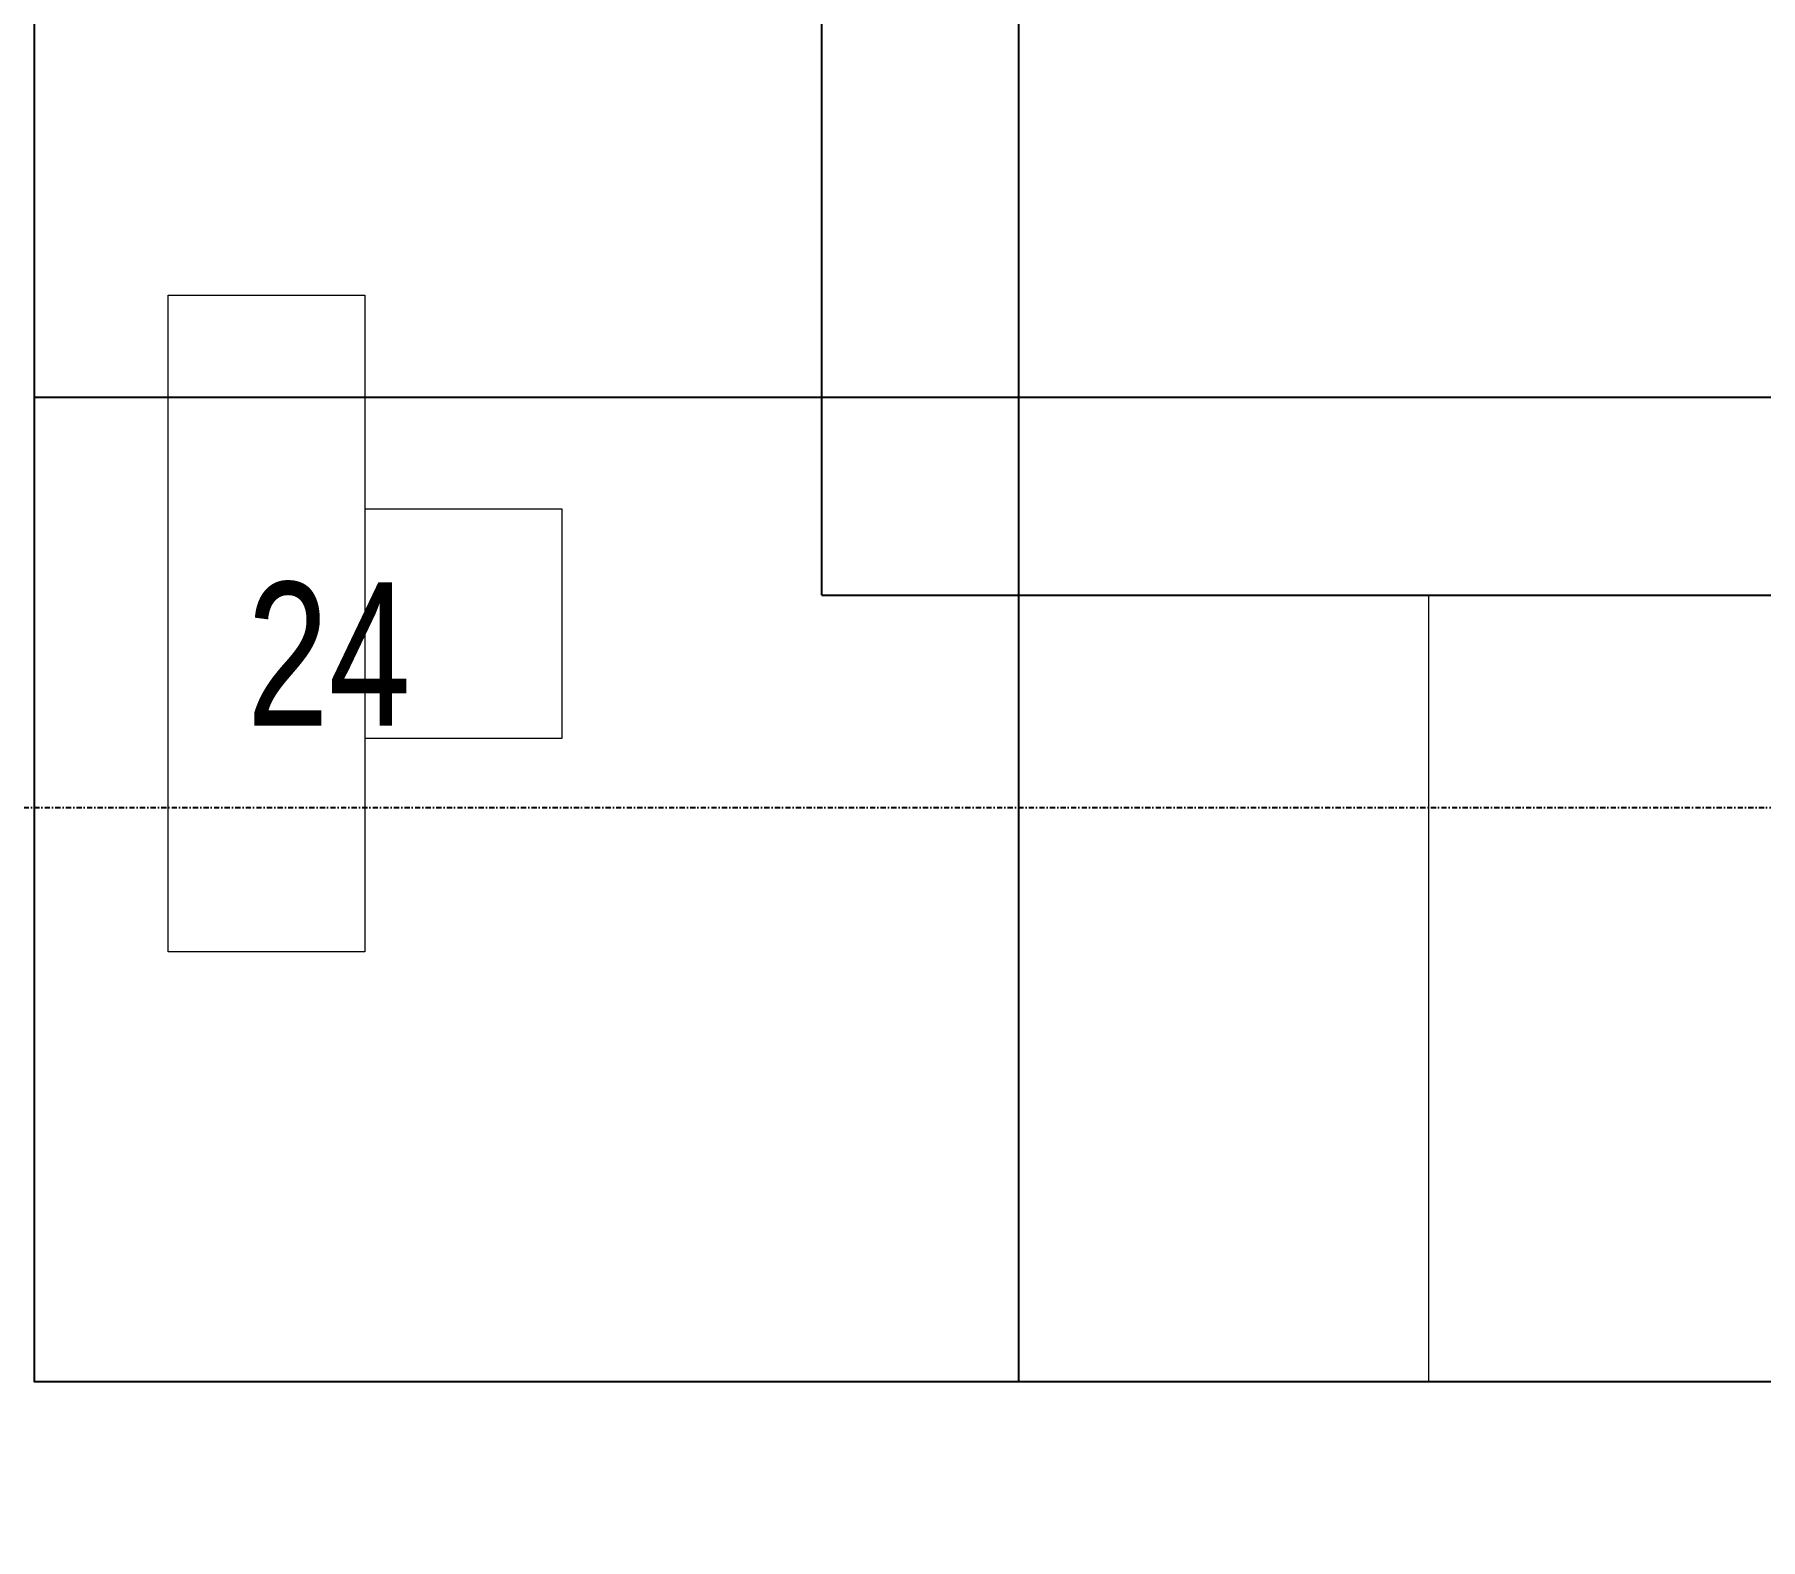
# Model space of a CAD drawing. Extents: x -12260 to 304645, y -29287 to 19916.
# Drawn here: x 25216 to 26268, y 1344 to 2261 of the extents above; entities that cross this region are included whole.
import ezdxf
from ezdxf import colors
from ezdxf.entities.mleader import LeaderData, LeaderLine
from ezdxf.math import Vec2, Vec3

# ---------------------------------------------------------------- set-up
doc = ezdxf.new("R2010")
doc.units = 0
doc.header["$LTSCALE"] = 0.25
doc.linetypes.add('DASHDOT', pattern=[25.4, 12.7, -6.35, 0, -6.35])
for name, color, linetype, lineweight in [('01-First Floor$0$72_EGR_EQP_TAG', 142, 'Continuous', 5), ('01-First Floor$0$LOADING', 253, 'Continuous', 5), ('01-First Floor$0$Walls', 251, 'Continuous', 5), ('E-LITE-CLNG-CNDT', 6, 'DASHDOT', 35), ('T-DATA-TEXT', 2, 'Continuous', 25), ('T-SOUN-CLNG-CNDT', 3, 'DASHDOT', 25)]:
    doc.layers.add(name, color=color, linetype=linetype, lineweight=lineweight)
doc.layers.add('01-First Floor$0$FALSE CEILING', color=251, linetype='Continuous')
doc.styles.add('01-First Floor$0$X3G_ENTITY_257CFD', font='swisscl.ttf', dxfattribs={"height": 200})
doc.styles.add('DC_Elc_Romans', font='elc_romans.shx', dxfattribs={"width": 0.7})

# ---------------------------------------------------------------- blocks, each defined once
blk = doc.blocks.new('01-First Floor$0$3-Wall-hung vitreous china basin -  Khroma - 327651xx0 - 327651000 White-4272088-4-Second Floor Level')
at = {"layer": '01-First Floor$0$LOADING'}
for p, q in [((475, 489.5), (-225, 489.5)), ((-225, 489.5), (-225, 10)), ((475, 10), (475, 489.5)), ((105, 250), (145, 250)), ((105, 110), (105, 250)), ((145, 110), (145, 250)), ((105, 110), (145, 110))]:
    blk.add_line(p, q, dxfattribs=at)
blk = doc.blocks.new('01-First Floor$0$D.122.06.11')
for points in [[(285783, 4268), (285783, 4268), (285783, 4388), (285713, 4388), (285643, 4388), (285643, 4268)], [(285513, 4148), (285913, 4148), (285913, 4268), (285513, 4268), (285513, 4148)]]:
    blk.add_lwpolyline(points)
blk = doc.blocks.new('01-First Floor')
at = {"layer": '01-First Floor$0$FALSE CEILING', "linetype": 'Continuous'}
for p, q in [((25815.6, 1440), (25815.6, 5010)), ((25215.6, 2040), (29215.6, 2040))]:
    blk.add_line(p, q, dxfattribs=at)
at = {"layer": '01-First Floor$0$FALSE CEILING'}
for q in [(25695.6, 3820.4, -0.1), (28195.6, 1919.5, -0.1)]:
    blk.add_line((25695.6, 1919.5, -0.1), q, dxfattribs=at)
blk.add_lwpolyline([(29215.6, 1440), (25215.6, 1440), (25215.6, 5010), (29215.6, 5010)], close=True, dxfattribs=at)
at = {"layer": '01-First Floor$0$LOADING'}
for q in [(25695.6, 3820.4, -0.1), (28195.6, 1919.5, -0.1)]:
    blk.add_line((25695.6, 1919.5, -0.1), q, dxfattribs=at)
at = {"layer": '01-First Floor$0$Walls'}
for q in [(25215.6, 3930), (26977.4, 1440)]:
    blk.add_line((25215.6, 1440), q, dxfattribs=at)
at = {"layer": '01-First Floor$0$LOADING', "xscale": -1, "rotation": 270}
blk.add_blockref('01-First Floor$0$D.122.06.11', (21149, -283810.9, -0.1), dxfattribs=at)
at = {"layer": '01-First Floor$0$LOADING', "xscale": -1}
blk.add_blockref('01-First Floor$0$3-Wall-hung vitreous china basin -  Khroma - 327651xx0 - 327651000 White-4272088-4-Second Floor Level', (26540.6, 1430, -0.1), dxfattribs=at)
at = {"layer": '01-First Floor$0$72_EGR_EQP_TAG', "insert": (25394.9, 1927.3, -0.2), "char_height": 87.47, "attachment_point": 2, "style": '01-First Floor$0$X3G_ENTITY_257CFD'}
blk.add_mtext('24', dxfattribs=at)
blk = doc.blocks.new('DC_Arrow-ArrowEllipse')
at = {"color": 0}
blk.add_ellipse((0, 0), major_axis=(0.4, 0), ratio=0.4, dxfattribs=at)
at = {"color": 0, "ltscale": 0.5}
blk.add_solid([(-1.4, 0.1667), (-0.4, 0), (-1.4, -0.1667)], dxfattribs=at)

msp = doc.modelspace()

# ---------------------------------------------------------------- linework, layer by layer
at = {"layer": 'T-SOUN-CLNG-CNDT'}
msp.add_lwpolyline([(24215.6, 1790), (33876, 1790, 0.414214), (33976, 1890), (33976, 3540)], format="xyb", dxfattribs=at)

# ---------------------------------------------------------------- block references
at = {"layer": 'E-LITE-CLNG-CNDT'}
msp.add_blockref('01-First Floor', (0, 0), dxfattribs=at)

# ---------------------------------------------------------------- leaders
at = {"layer": 'T-DATA-TEXT'}
ml = msp.add_multileader_mtext('Standard', dxfattribs=at)
ml.set_content('LINE 10 TO SOUND RACK\\PIN DATA ROOM  ', color=256, style='DC_Elc_Romans')
ml.set_leader_properties(color=45)
ml.set_arrow_properties(name='DC_Arrow-ArrowEllipse')
ml.build(insert=Vec2(0, 0))
ml.multileader.update_dxf_attribs({"dogleg_length": 2, "arrow_head_size": 200, "scale": 100})
ctx = ml.context
ctx.base_point, ctx.scale, ctx.char_height, ctx.arrow_head_size, ctx.landing_gap_size, ctx.plane_origin = Vec3(15806.7, 1403.9), 100, 200, 200, 200, Vec3(24739.4, 5429)
notes = []
notes.append((ctx, [(0, (1, 1, 0), (15606.7, 1403.9), (1, 0), 200, [(0, [(14471.1, 290)], 0, [])])]))
ctx.mtext.insert, ctx.mtext.width, ctx.mtext.flow_direction = Vec3(16006.7, 1503.9), 2820.295, 5
for ctx, leaders in notes:
    for number, flags, end, landing, length, lines in leaders:
        leader = LeaderData()
        leader.index, (leader.has_last_leader_line, leader.has_dogleg_vector, leader.attachment_direction) = number, flags
        leader.last_leader_point, leader.dogleg_vector, leader.dogleg_length = Vec3(end), Vec3(landing), length
        for number, points, colour, breaks in lines:
            line = LeaderLine()
            line.index, line.vertices, line.color, line.breaks = number, Vec3.list(points), colors.encode_raw_color(colour), breaks
            leader.lines.append(line)
        ctx.leaders.append(leader)

doc.saveas('drawing.dxf')
